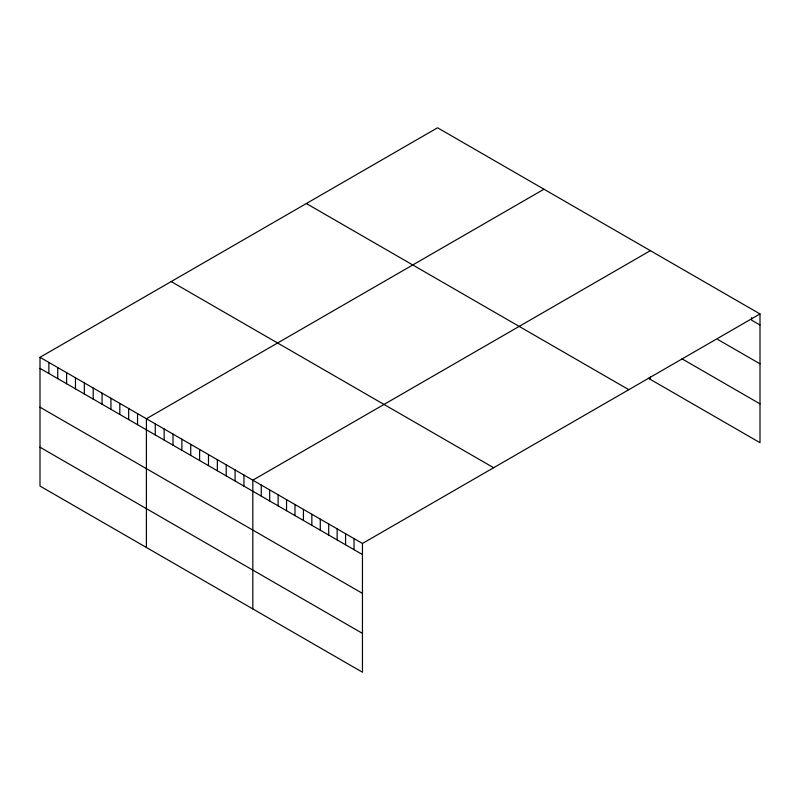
<?xml version="1.0" encoding="UTF-8"?>
<svg xmlns="http://www.w3.org/2000/svg" width="800" height="800" viewBox="0 0 800 800"><rect width="100%" height="100%" fill="white"/><g stroke="black" fill="none" stroke-linecap="round" stroke-linejoin="round"><path stroke-width="1.2" d="M40 357.31L362.45 543.47L362.45 672.22L40 486.05L40 357.31L437.55 127.78L760 313.95L760 442.69L648.4 378.26M543.96 189.22L146.41 418.74L146.41 547.49M650.37 250.65L252.82 480.18L252.82 608.92M362.45 543.47L760 313.95M760 325.01L751.57 320.14L751.57 317.68M717.83 339.5L760 363.84M681.99 358.82L760 403.86M306.36 203.53L628.81 389.69M171.19 281.56L493.64 467.73M40 368.37L362.45 554.53M40 407.21L362.45 593.37M40 447.22L362.45 633.38M650.37 376.97L650.37 379.4M354.02 538.6L354.02 549.66M345.58 533.73L345.58 544.8M337.15 528.87L337.15 539.93M328.72 524L328.72 535.06M320.28 519.13L320.28 530.19M311.85 514.26L311.85 525.32M303.42 509.39L303.42 520.45M294.98 504.52L294.98 515.58M286.55 499.65L286.55 510.71M278.12 494.78L278.12 505.84M269.68 489.91L269.68 500.98M261.25 485.04L261.25 496.11M243.95 475.06L243.95 486.12M235.08 469.94L235.08 481M226.21 464.82L226.21 475.88M217.35 459.7L217.35 470.76M208.48 454.58L208.48 465.64M199.61 449.46L199.61 460.52M190.74 444.34L190.74 455.4M181.88 439.22L181.88 450.28M173.01 434.1L173.01 445.16M164.14 428.98L164.14 440.04M155.28 423.86L155.28 434.92M137.54 413.62L137.54 424.68M128.67 408.5L128.67 419.56M119.81 403.38L119.81 414.45M110.94 398.26L110.94 409.33M102.07 393.14L102.07 404.21M93.2 388.02L93.2 399.09M84.34 382.91L84.34 393.97M75.47 377.79L75.47 388.85M66.6 372.67L66.6 383.73M57.73 367.55L57.73 378.61M48.87 362.43L48.87 373.49"/></g></svg>
